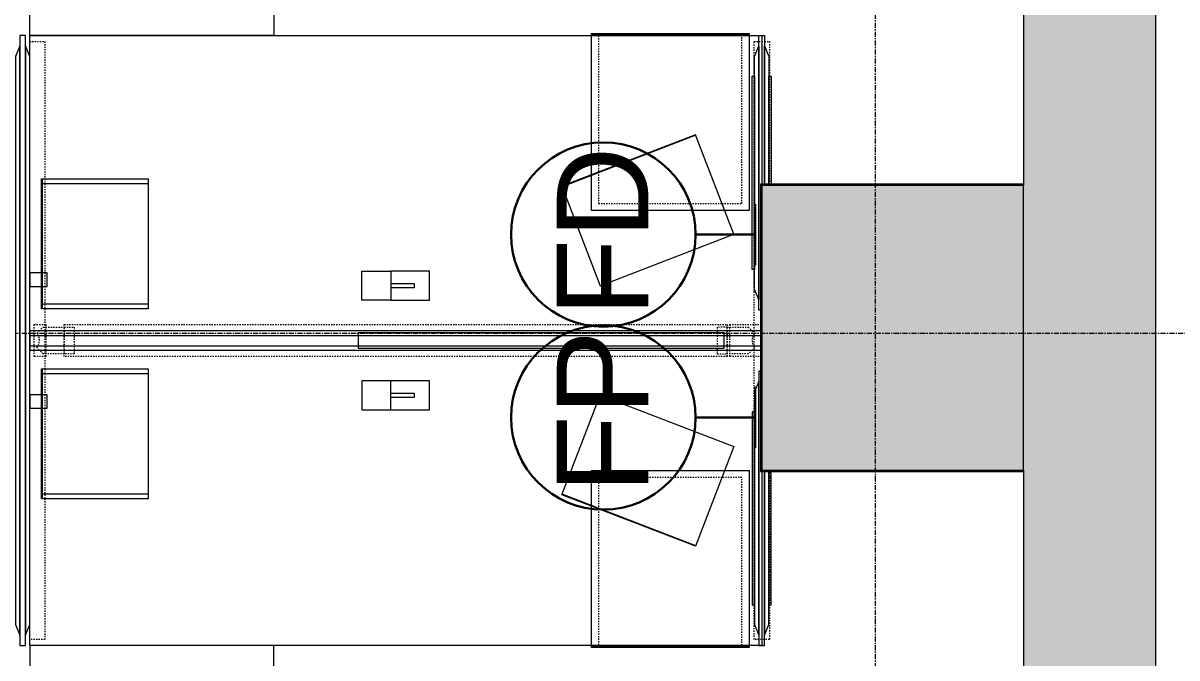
# Model space of a CAD drawing. Header units: inches. Extents: x 29752 to 31446, y 4278 to 5722.
# Drawn here: x 31274.4 to 31387.9, y 4808.2 to 4870.6 of the extents above; entities that cross this region are included whole.
import ezdxf

# ---------------------------------------------------------------- set-up
doc = ezdxf.new("R2010")
doc.units = ezdxf.units.IN
doc.header["$MEASUREMENT"] = 0
doc.linetypes.add('Dash', pattern=[0.25, 0.125, -0.125])
doc.linetypes.add('Grid Line 1_2_', pattern=[0.875, 0.5, -0.125, 0.125, -0.125])
for name, color, linetype, lineweight in [('1900 Duke Street_2nd Flr_LINKED_dwg', 8, 'Continuous', 9), ('A-ANNO-NOTE', 131, 'Continuous', 30), ('A-WALL', 113, 'Continuous', 13), ('A-WALL-PATT', 111, 'Continuous', 13), ('AE-WALLS-PATT', 7, 'Continuous', 9), ('AE-WALLS-TENANT', 7, 'Continuous', 9), ('I-FURN', 30, 'Continuous', 9), ('I-FURN-HDLN', 30, 'Dash', 9), ('S-GRID', 1, 'Continuous', 9)]:
    doc.layers.add(name, color=color, linetype=linetype, lineweight=lineweight)
doc.styles.add('Swis721 Lt BT', font='swissl.ttf', dxfattribs={"height": 9})

# ---------------------------------------------------------------- blocks, each defined once
blk = doc.blocks.new('1900 Duke Street_2nd Flr_LINKED_dwg-5565117-FIRST FLOOR POWER _ SIGNAL')
at = {"layer": 'AE-WALLS-PATT'}
h = blk.add_hatch(color=256, dxfattribs=at)
h.paths.add_polyline_path([(2248.78, 447.69), (2274.25, 447.69), (2274.25, 447.83), (2248.5, 447.83), (2248.5, 475.83), (2274.25, 475.83), (2274.25, 475.94), (2248.38, 475.94), (2248.38, 447.69), (2248.5, 447.69)], flags=0)
h.paths.add_polyline_path([(2283.5, 503.56), (2287.25, 503.56), (2287.25, 503.62), (2283.5, 503.62)], flags=0)
h.paths.add_polyline_path([(2274.5, 503.56), (2281, 503.56), (2281, 503.62), (2274.5, 503.62)], flags=0)
at = {"layer": 'AE-WALLS-TENANT'}
for p, q in [((2249.25, 475.94), (2248.5, 475.94)), ((2249.44, 475.94), (2249.25, 475.94)), ((2274.25, 475.94), (2249.44, 475.94)), ((2248.38, 463.57), (2248.38, 462.15)), ((2248.38, 447.69), (2248.5, 447.69)), ((2248.5, 447.69), (2249.25, 447.69)), ((2249.25, 447.69), (2249.45, 447.69)), ((2249.45, 447.69), (2274.25, 447.69))]:
    blk.add_line(p, q, dxfattribs=at)
at = {"layer": 'AE-WALLS-TENANT', "flags": 128}
for points in [[(2248.5, 475.94), (2248.38, 475.94), (2248.38, 463.57)], [(2248.38, 462.15), (2248.38, 461.52), (2248.38, 459.63), (2248.38, 459)], [(2248.38, 459), (2248.38, 457.57), (2248.38, 447.69)]]:
    blk.add_lwpolyline(points, dxfattribs=at)
blk = doc.blocks.new('Desk_Structures-Teknion-JNDBB_Structural_Beam_Double_Sided-R2015 - Double Sided-6226194-FIRST FLOOR POWER _ SIGNAL')
at = {"layer": 'I-FURN-HDLN'}
for p, q in [((-36.75, 29.41), (-36.28, 29.41)), ((-36.75, 26), (-36.75, 29.41)), ((-36.28, 29.41), (-36, 29.41)), ((-36, 29.41), (-35.72, 29.41)), ((-35.72, 29.41), (-35.25, 29.41)), ((-35.25, 29.41), (-35.25, 26)), ((34.5, 29.41), (36, 29.41)), ((34.5, 15.57), (34.5, 29.41)), ((36, 29.41), (36, 27.95)), ((36, 27.95), (36, 6.67)), ((-36.75, 12.74), (-36.75, 26)), ((-35.25, 26), (-35.25, 7)), ((34.5, 6.67), (34.5, 15.57)), ((-35.25, 7), (-35.25, 0.94)), ((34.5, 5.33), (34.5, 6.67)), ((36, 6.67), (36, 5.33)), ((34.5, 2.78), (34.5, 5.33)), ((36, 5.33), (36, 0.94)), ((34.5, 0.94), (34.5, 2.78)), ((-36, 1.57), (-32.85, 1.57)), ((-35.06, 0.94), (-34.68, 1.32)), ((-34.68, 1.32), (-32.61, 1.32)), ((-32.85, 1.57), (-32.85, 0.94)), ((-32.61, 1.57), (32.61, 1.57)), ((-32.61, 0.94), (-32.61, 1.57)), ((-31.63, 1.32), (-32.61, 1.32)), ((-32.61, 1.32), (-32.61, 0.94)), ((-31.63, 0.94), (-31.63, 1.32)), ((31.63, 1.32), (32.61, 1.32)), ((31.63, 0.94), (31.63, 1.32)), ((32.61, 1.57), (32.61, 0.94)), ((32.61, 0.94), (32.61, 1.32)), ((32.61, 1.32), (34.68, 1.32)), ((34.43, 1.57), (35.57, 1.57)), ((34.43, 0.94), (34.43, 1.57)), ((34.68, 1.32), (35.06, 0.94)), ((35.57, 1.57), (35.57, 0.94)), ((-35.3, 0.7), (-35.06, 0.94)), ((-35.25, 0.94), (-35.25, -0.94)), ((-32.85, 0.94), (-32.85, -0.94)), ((-32.61, 0.94), (-32.61, -0.94)), ((-32.61, -0.94), (-32.61, 0.94)), ((-31.63, 0.75), (-31.63, 0.94)), ((-31.63, -0.75), (-31.63, 0.75)), ((31.63, -0.94), (31.63, 0.94)), ((32.61, -0.94), (32.61, 0.94)), ((32.61, 0.94), (32.61, -0.94)), ((34.43, -0.94), (34.43, 0.94)), ((34.5, -0.94), (34.5, 0.94)), ((35.06, 0.94), (35.3, 0.7)), ((35.57, 0.94), (35.57, -0.94)), ((36, 0.94), (36, -0.94)), ((-35.06, -0.94), (-35.3, -0.7)), ((-35.25, -0.94), (-35.25, -7)), ((-34.68, -1.32), (-35.06, -0.94)), ((-32.85, -0.94), (-32.85, -1.57)), ((-32.61, -0.94), (-32.61, -1.32)), ((-32.61, -1.57), (-32.61, -0.94)), ((-31.63, -0.94), (-31.63, -0.75)), ((-31.63, -1.32), (-31.63, -0.94)), ((31.63, -1.32), (31.63, -0.94)), ((32.61, -1.32), (32.61, -0.94)), ((32.61, -0.94), (32.61, -1.57)), ((34.43, -1.57), (34.43, -0.94)), ((34.5, -3.11), (34.5, -0.94)), ((35.06, -0.94), (34.68, -1.32)), ((35.3, -0.7), (35.06, -0.94)), ((35.57, -0.94), (35.57, -1.57)), ((36, -0.94), (36, -5.33)), ((-32.85, -1.57), (-36, -1.57)), ((-32.61, -1.32), (-34.68, -1.32)), ((-32.61, -1.32), (-31.63, -1.32)), ((32.61, -1.57), (-32.61, -1.57)), ((32.61, -1.32), (31.63, -1.32)), ((34.68, -1.32), (32.61, -1.32)), ((35.57, -1.57), (34.43, -1.57)), ((34.5, -5.33), (34.5, -3.11)), ((34.5, -6.67), (34.5, -5.33)), ((36, -5.33), (36, -6.67)), ((34.5, -15.91), (34.5, -6.67)), ((36, -6.67), (36, -27.95)), ((-35.25, -7), (-35.25, -26)), ((-36.75, -26), (-36.75, -15.26)), ((34.5, -29.41), (34.5, -15.91)), ((-36.75, -29.41), (-36.75, -26)), ((-35.25, -26), (-35.25, -29.41)), ((36, -27.95), (36, -29.41)), ((-36.28, -29.41), (-36.75, -29.41)), ((-36, -29.41), (-36.28, -29.41)), ((-35.72, -29.41), (-36, -29.41)), ((-35.25, -29.41), (-35.72, -29.41)), ((36, -29.41), (34.5, -29.41))]:
    blk.add_line(p, q, dxfattribs=at)
for centre, start, end in [((-36.13, 0), 26.8046, 40.2069), ((-36.13, 0), 319.7931, 26.8046), ((36.13, 0), 153.1954, 220.2069), ((36.13, 0), 139.7931, 153.1954)]:
    blk.add_arc(centre, 1.08, start, end, dxfattribs=at)
blk = doc.blocks.new('Worksurface-Mounted-Teknion-JNWSSN-Single_Sided_Rectangular-R2015 - 24_ Depth-6171618-FIRST FLOOR POWER _ SIGNAL')
at = {"layer": 'I-FURN'}
for p, q in [((-21, -23.78), (21, -23.78)), ((-21, -47.78), (-21, -23.78)), ((21, -23.78), (21, -47.78)), ((21, -47.78), (-21, -47.78))]:
    blk.add_line(p, q, dxfattribs=at)
at = {"layer": 'I-FURN-HDLN'}
for p, q in [((-21, -24.37), (-19.5, -24.37)), ((-19.5, -24.37), (-19.5, -47.78)), ((-21, -25.37), (-16.04, -25.37)), ((-16.04, -25.37), (-16.04, -46.28)), ((-16.04, -46.28), (-18.8, -46.28)), ((-18.8, -46.28), (-18.8, -47.78))]:
    blk.add_line(p, q, dxfattribs=at)
blk = doc.blocks.new('Worksurface-Mounted-Teknion-JNWSSN-Single_Sided_Rectangular-R2015 - 24_ Depth-6171617-FIRST FLOOR POWER _ SIGNAL')
at = {"layer": 'I-FURN'}
for p, q in [((21, 47.78), (-21, 47.78)), ((-21, 47.78), (-21, 23.78)), ((21, 23.78), (21, 47.78)), ((-21, 23.78), (21, 23.78))]:
    blk.add_line(p, q, dxfattribs=at)
at = {"layer": 'I-FURN-HDLN'}
for p, q in [((-19.5, 24.37), (-19.5, 47.78)), ((-18.8, 46.28), (-18.8, 47.78)), ((-16.04, 46.28), (-18.8, 46.28)), ((-16.04, 25.37), (-16.04, 46.28)), ((-21, 25.37), (-16.04, 25.37)), ((-21, 24.37), (-19.5, 24.37))]:
    blk.add_line(p, q, dxfattribs=at)
blk = doc.blocks.new('Desk-Teknion-JNWDSN-Double_Sided_Rectangular-R2015 - 60_ Depth-V92-FIRST FLOOR POWER _ SIGNAL')
at = {"layer": 'I-FURN'}
for p, q in [((-36, 30), (-35.72, 30)), ((-36, 12.74), (-36, 30)), ((-35.72, 30), (36, 30)), ((36, 30), (36, 27.95)), ((36, 27.95), (36, 6.67)), ((0.48, 6.82), (-3.33, 6.82)), ((-3.33, 6.82), (-3.33, 3.97)), ((3.33, 6.82), (0.48, 6.82)), ((0.48, 6.82), (0.48, 3.97)), ((3.33, 3.97), (3.33, 6.82)), ((36, 6.67), (36, 5.33)), ((-1.8, 5.61), (0.48, 5.61)), ((-1.8, 5.18), (-1.8, 5.61)), ((0.48, 5.18), (-1.8, 5.18)), ((36, 5.33), (36, 0.94)), ((-3.33, 3.97), (0.48, 3.97)), ((0.48, 3.97), (3.33, 3.97)), ((36, 0.94), (36, -0.94)), ((36, -0.94), (36, -5.33)), ((-3.33, -3.97), (-3.33, -6.82)), ((0.48, -3.97), (-3.33, -3.97)), ((0.48, -3.97), (3.33, -3.97)), ((0.48, -6.82), (0.48, -3.97)), ((3.33, -3.97), (3.33, -6.82)), ((-1.8, -5.18), (0.48, -5.18)), ((-1.8, -5.61), (-1.8, -5.18)), ((0.48, -5.61), (-1.8, -5.61)), ((36, -5.33), (36, -6.67)), ((36, -6.67), (36, -27.95)), ((-3.33, -6.82), (0.48, -6.82)), ((3.33, -6.82), (0.48, -6.82)), ((-36, -30), (-36, -15.26)), ((36, -27.95), (36, -30)), ((-35.72, -30), (-36, -30)), ((36, -30), (-35.72, -30))]:
    blk.add_line(p, q, dxfattribs=at)
blk = doc.blocks.new('Storage-Freestanding-Teknion-JNFMP-Mobile_Pedestal_with_Seat-R2015 - Metal-6226195-FIRST FLOOR POWER _ SIGNAL')
at = {"layer": 'I-FURN'}
for p, q in [((-7.75, 8.87), (7.75, 8.87)), ((-7.75, 8.75), (-7.75, 8.87)), ((7.75, 8.75), (-7.75, 8.75)), ((-7.75, 8.67), (7.75, 8.67)), ((-7.75, -5.02), (-7.75, 8.67)), ((7.75, 8.87), (7.75, 8.75)), ((7.75, 8.67), (7.75, -8.55)), ((-7.75, -8.55), (-7.75, -5.02)), ((5.37, -8.55), (-7.75, -8.55)), ((7.75, -8.55), (5.37, -8.55))]:
    blk.add_line(p, q, dxfattribs=at)
at = {"layer": 'I-FURN-HDLN'}
for p, q in [((-7.05, 8.67), (-7.05, -4.75)), ((7.05, -7.85), (7.05, 8.67)), ((-7.05, -4.75), (-7.05, -7.85)), ((-7.05, -7.85), (5.1, -7.85)), ((5.1, -7.85), (7.05, -7.85))]:
    blk.add_line(p, q, dxfattribs=at)
blk = doc.blocks.new('Screen-Leg_Mounted-Teknion-JNSEEL-Felt_Elevated-R2015 - Double-Sided Leg Overlay-V93-FIRST FLOOR POWER _ SIGNAL')
at = {"layer": 'I-FURN'}
for p, q in [((30, 0.28), (-30, 0.28)), ((-30, 0.28), (-30, -0.28)), ((-27.95, 0.7), (-29, 0.28)), ((-29, 0.28), (29, 0.28)), ((27.95, 0.7), (-27.95, 0.7)), ((29, 0.28), (27.95, 0.7)), ((30, -0.28), (30, 0.28)), ((-30, -0.28), (30, -0.28)), ((29, -0.28), (-29, -0.28)), ((-29, -0.28), (-27.95, -0.7)), ((-27.95, -0.7), (-0.94, -0.7)), ((-5.33, -0.7), (-6.67, -0.7)), ((-6.67, -0.7), (-6.67, -2.4)), ((-5.33, -2.4), (-5.33, -0.7)), ((-0.94, -0.7), (0.94, -0.7)), ((0.94, -0.7), (27.95, -0.7)), ((6.67, -0.7), (5.33, -0.7)), ((5.33, -0.7), (5.33, -2.4)), ((6.67, -2.4), (6.67, -0.7)), ((27.95, -0.7), (29, -0.28)), ((-6.67, -2.4), (-5.33, -2.4)), ((5.33, -2.4), (6.67, -2.4))]:
    blk.add_line(p, q, dxfattribs=at)
blk = doc.blocks.new('Screen-Desk_Mounted-Teknion-JNSASW-Solid_Add-On-R2015 - Standard Width-6226196-FIRST FLOOR POWER _ SIGNAL')
at = {"layer": 'I-FURN'}
for p, q in [((36, 0.94), (-36, 0.94)), ((-36, 0.94), (-36, -0.94)), ((-36, 0.51), (36, 0.51)), ((32.32, 0.75), (-3.68, 0.75)), ((-3.68, 0.75), (-3.68, -0.75)), ((32.32, -0.75), (32.32, 0.75)), ((36, -0.94), (36, 0.94)), ((-36, -0.51), (36, -0.51)), ((-36, -0.94), (36, -0.94)), ((-3.68, -0.75), (32.32, -0.75))]:
    blk.add_line(p, q, dxfattribs=at)
blk = doc.blocks.new('Accessories-Teknion-JNAMT-Tray_Module-R2015 - Letter-V94-FIRST FLOOR POWER _ SIGNAL')
at = {"layer": 'I-FURN'}
for p, q in [((-6.4, 5.25), (6.4, 5.25)), ((-6.4, -5.25), (-6.4, 5.25)), ((-5.9, 5.25), (-5.9, -5.25)), ((5.9, -5.25), (5.9, 5.25)), ((6.4, 5.25), (6.4, -5.25)), ((-3.84, -5.25), (-6.4, -5.25)), ((-6.34, -5.25), (-6.34, -5.19)), ((-6.34, -5.19), (-3.84, -5.19)), ((-3.84, -5.19), (-2.51, -5.19)), ((-2.51, -5.25), (-3.84, -5.25)), ((-2.51, -5.19), (6.34, -5.19)), ((6.4, -5.25), (-2.51, -5.25)), ((6.34, -5.25), (6.34, -5.19))]:
    blk.add_line(p, q, dxfattribs=at)
blk = doc.blocks.new('Accessories-Teknion-JNAMT-Tray_Module-R2015 - Letter-V95-FIRST FLOOR POWER _ SIGNAL')
at = {"layer": 'I-FURN'}
for p, q in [((-6.4, 5.25), (6.4, 5.25)), ((-6.4, -5.25), (-6.4, 5.25)), ((-5.9, 5.25), (-5.9, -5.25)), ((5.9, -5.25), (5.9, 5.25)), ((6.4, 5.25), (6.4, -5.25)), ((-3.84, -5.25), (-6.4, -5.25)), ((-6.34, -5.25), (-6.34, -5.19)), ((-6.34, -5.19), (-3.84, -5.19)), ((-3.84, -5.19), (-2.51, -5.19)), ((-2.51, -5.25), (-3.84, -5.25)), ((-2.51, -5.19), (6.34, -5.19)), ((6.4, -5.25), (-2.51, -5.25)), ((6.34, -5.25), (6.34, -5.19))]:
    blk.add_line(p, q, dxfattribs=at)
blk = doc.blocks.new('Accessories-Teknion-JNAMT-Tray_Module-R2015 - Letter-V96-FIRST FLOOR POWER _ SIGNAL')
at = {"layer": 'I-FURN'}
for p, q in [((-6.4, 5.25), (6.4, 5.25)), ((-6.4, -5.25), (-6.4, 5.25)), ((-5.9, 5.25), (-5.9, -5.25)), ((5.9, -5.25), (5.9, 5.25)), ((6.4, 5.25), (6.4, -5.25)), ((2.84, -5.25), (-6.4, -5.25)), ((-6.34, -5.25), (-6.34, -5.19)), ((-6.34, -5.19), (2.84, -5.19)), ((2.84, -5.19), (4.18, -5.19)), ((4.18, -5.25), (2.84, -5.25)), ((4.18, -5.19), (6.34, -5.19)), ((6.4, -5.25), (4.18, -5.25)), ((6.34, -5.25), (6.34, -5.19))]:
    blk.add_line(p, q, dxfattribs=at)
blk = doc.blocks.new('Accessories-Teknion-JNAMT-Tray_Module-R2015 - Letter-V97-FIRST FLOOR POWER _ SIGNAL')
at = {"layer": 'I-FURN'}
for p, q in [((-6.4, 5.25), (6.4, 5.25)), ((-6.4, -5.25), (-6.4, 5.25)), ((-5.9, 5.25), (-5.9, -5.25)), ((5.9, -5.25), (5.9, 5.25)), ((6.4, 5.25), (6.4, -5.25)), ((2.84, -5.25), (-6.4, -5.25)), ((-6.34, -5.25), (-6.34, -5.19)), ((-6.34, -5.19), (2.84, -5.19)), ((2.84, -5.19), (4.18, -5.19)), ((4.18, -5.25), (2.84, -5.25)), ((4.18, -5.19), (6.34, -5.19)), ((6.4, -5.25), (4.18, -5.25)), ((6.34, -5.25), (6.34, -5.19))]:
    blk.add_line(p, q, dxfattribs=at)
blk = doc.blocks.new('Accessories-Teknion-JNAMD-Drawer_Module-R2015 - Letter Size-6171627-FIRST FLOOR POWER _ SIGNAL')
at = {"layer": 'I-FURN'}
for p, q in [((7.05, 5.22), (-7.05, 5.22)), ((-7.05, 5.22), (-7.05, -5.28)), ((7.05, -5.28), (7.05, 5.22)), ((-7.05, -5.22), (7.05, -5.22)), ((-7.05, -5.28), (7.05, -5.28))]:
    blk.add_line(p, q, dxfattribs=at)
blk = doc.blocks.new('Accessories-Teknion-JNAMD-Drawer_Module-R2015 - Letter Size-6171628-FIRST FLOOR POWER _ SIGNAL')
at = {"layer": 'I-FURN'}
for p, q in [((-7.05, -5.22), (-7.05, 5.28)), ((-7.05, 5.28), (7.05, 5.28)), ((-7.05, 5.22), (7.05, 5.22)), ((7.05, 5.28), (7.05, -5.22)), ((7.05, -5.22), (-7.05, -5.22))]:
    blk.add_line(p, q, dxfattribs=at)
blk = doc.blocks.new('Storage-Freestanding-Teknion-JNFMP-Mobile_Pedestal_with_Seat-R2015 - Metal-V98-FIRST FLOOR POWER _ SIGNAL')
at = {"layer": 'I-FURN'}
for p, q in [((-7.75, 8.87), (7.75, 8.87)), ((-7.75, 8.75), (-7.75, 8.87)), ((7.75, 8.75), (-7.75, 8.75)), ((-7.75, 8.67), (7.75, 8.67)), ((-7.75, -8.55), (-7.75, 8.67)), ((7.75, 8.87), (7.75, 8.75)), ((7.75, 8.67), (7.75, -5.02)), ((7.75, -5.02), (7.75, -8.55)), ((-5.37, -8.55), (-7.75, -8.55)), ((7.75, -8.55), (-5.37, -8.55))]:
    blk.add_line(p, q, dxfattribs=at)
at = {"layer": 'I-FURN-HDLN'}
for p, q in [((-7.05, 8.67), (-7.05, -7.85)), ((7.05, -4.75), (7.05, 8.67)), ((7.05, -7.85), (7.05, -4.75)), ((-7.05, -7.85), (-5.1, -7.85)), ((-5.1, -7.85), (7.05, -7.85))]:
    blk.add_line(p, q, dxfattribs=at)
blk = doc.blocks.new('Screen-Desk_Mounted-Teknion-JNSAEW-Felt_Elevated-R2015 - Standard Width-V99-FIRST FLOOR POWER _ SIGNAL')
at = {"layer": 'I-FURN'}
for p, q in [((-13.5, -0.28), (-13.5, 0.28)), ((-13.5, 0.28), (1.24, 0.28)), ((-12.5, 0.28), (-11.45, 0.7)), ((1.24, 0.28), (-12.5, 0.28)), ((-11.45, 0.7), (1.24, 0.7)), ((-9.5, 0.94), (1.24, 0.94)), ((-9.5, 0.7), (-9.5, 0.94)), ((1.24, 0.7), (-9.5, 0.7)), ((13.5, 0), (13.5, -0.28)), ((13.5, -0.28), (-13.5, -0.28)), ((-12.5, -0.28), (12.5, -0.28)), ((-11.45, -0.7), (-12.5, -0.28)), ((11.45, -0.7), (-11.45, -0.7)), ((-9.5, -0.7), (9.5, -0.7)), ((-9.5, -0.94), (-9.5, -0.7)), ((9.5, -0.94), (-9.5, -0.94)), ((9.5, -0.7), (9.5, -0.94)), ((12.5, -0.28), (11.45, -0.7))]:
    blk.add_line(p, q, dxfattribs=at)
blk = doc.blocks.new('Screen-Desk_Mounted-Teknion-JNSAEW-Felt_Elevated-R2015 - Standard Width-V100-FIRST FLOOR POWER _ SIGNAL')
at = {"layer": 'I-FURN'}
for p, q in [((13.5, 0.28), (-13.5, 0.28)), ((-13.5, 0.28), (-13.5, -0.28)), ((-11.45, 0.7), (-12.5, 0.28)), ((-12.5, 0.28), (12.5, 0.28)), ((11.45, 0.7), (-11.45, 0.7)), ((9.5, 0.94), (-9.5, 0.94)), ((-9.5, 0.94), (-9.5, 0.7)), ((-9.5, 0.7), (9.5, 0.7)), ((9.5, 0.7), (9.5, 0.94)), ((12.5, 0.28), (11.45, 0.7)), ((13.5, 0), (13.5, 0.28)), ((-13.5, -0.28), (3.76, -0.28)), ((3.76, -0.28), (-12.5, -0.28)), ((-12.5, -0.28), (-11.45, -0.7)), ((-11.45, -0.7), (3.76, -0.7)), ((3.76, -0.7), (-9.5, -0.7)), ((-9.5, -0.7), (-9.5, -0.94)), ((-9.5, -0.94), (3.76, -0.94))]:
    blk.add_line(p, q, dxfattribs=at)

msp = doc.modelspace()

# ---------------------------------------------------------------- hatches: boundary and pattern name
at = {"layer": 'A-WALL'}
msp.add_hatch(color=250, dxfattribs=at).paths.add_polyline_path([(31372.8, 4826.64), (31372.8, 4854.64), (31347.05, 4854.61), (31347.05, 4826.64), (31349.07, 4826.64)], flags=0)
at = {"layer": 'A-WALL-PATT', "lineweight": 9}
for points in [[(31383.34, 4834.44), (31385.8, 4834.44), (31385.77, 4882.37), (31372.8, 4882.37), (31372.8, 4834.44), (31381.8, 4834.44)], [(31372.8, 4797.56), (31385.8, 4797.56), (31385.8, 4834.44), (31372.8, 4834.44), (31372.8, 4798.81)]]:
    msp.add_hatch(color=7, dxfattribs=at).paths.add_polyline_path(points, flags=0)

# ---------------------------------------------------------------- linework, layer by layer
at = {"layer": 'A-ANNO-NOTE'}
for p, q in [((31346.4, 4852.81), (31346.4, 4846.81)), ((31346.4, 4849.81), (31340.54, 4849.81)), ((31346.4, 4834.81), (31346.4, 4828.81)), ((31346.4, 4831.81), (31340.54, 4831.81))]:
    msp.add_line(p, q, dxfattribs=at)
for centre in [(31331.47, 4849.81), (31331.47, 4831.81)]:
    msp.add_circle(centre, 9.07, dxfattribs=at)
at = {"layer": 'A-WALL', "color": 8, "lineweight": 20}
for p, q in [((31372.8, 4882.37), (31372.8, 4854.64)), ((31385.8, 4797.56), (31385.8, 4882.37)), ((31347.05, 4854.64), (31347.05, 4840.33)), ((31372.8, 4854.64), (31347.05, 4854.64)), ((31347.05, 4840.33), (31347.05, 4838.44)), ((31347.05, 4838.44), (31347.05, 4826.64)), ((31347.05, 4826.64), (31372.8, 4826.64)), ((31372.8, 4826.64), (31372.8, 4797.56))]:
    msp.add_line(p, q, dxfattribs=at)
at = {"layer": 'A-WALL', "lineweight": 9}
for p, q in [((31372.8, 4834.44), (31372.8, 4854.64)), ((31372.8, 4826.64), (31372.8, 4834.44))]:
    msp.add_line(p, q, dxfattribs=at)
at = {"layer": 'S-GRID', "linetype": 'Grid Line 1_2_'}
for p, q in [((31358.24, 4277.77), (31358.24, 5698.13)), ((31446.27, 4840.08), (29775.66, 4840.08))]:
    msp.add_line(p, q, dxfattribs=at)

# ---------------------------------------------------------------- block references
at = {"layer": '1900 Duke Street_2nd Flr_LINKED_dwg', "color": 7}
msp.add_blockref('1900 Duke Street_2nd Flr_LINKED_dwg-5565117-FIRST FLOOR POWER _ SIGNAL', (29098.55, 4378.81), dxfattribs=at)
at = {"layer": 'I-FURN'}
for name, p, rotation in [('Worksurface-Mounted-Teknion-JNWSSN-Single_Sided_Rectangular-R2015 - 24_ Depth-6171618-FIRST FLOOR POWER _ SIGNAL', (31322.83, 4890.38), 269.9999999999991), ('Screen-Leg_Mounted-Teknion-JNSEEL-Felt_Elevated-R2015 - Double-Sided Leg Overlay-V93-FIRST FLOOR POWER _ SIGNAL', (31274.35, 4839.38), 89.99999999999926), ('Desk-Teknion-JNWDSN-Double_Sided_Rectangular-R2015 - 60_ Depth-V92-FIRST FLOOR POWER _ SIGNAL', (31311.05, 4839.38), 180), ('Screen-Desk_Mounted-Teknion-JNSAEW-Felt_Elevated-R2015 - Standard Width-V99-FIRST FLOOR POWER _ SIGNAL', (31347.05, 4855.88), 269.9999999999991), ('Desk_Structures-Teknion-JNDBB_Structural_Beam_Double_Sided-R2015 - Double Sided-6226194-FIRST FLOOR POWER _ SIGNAL', (31311.05, 4839.38), 180), ('Accessories-Teknion-JNAMD-Drawer_Module-R2015 - Letter Size-6171627-FIRST FLOOR POWER _ SIGNAL', (31335.86, 4852.17), 201.0532295833245), ('Accessories-Teknion-JNAMT-Tray_Module-R2015 - Letter-V96-FIRST FLOOR POWER _ SIGNAL', (31281.45, 4848.89), 269.9999999999989), ('Accessories-Teknion-JNAMT-Tray_Module-R2015 - Letter-V97-FIRST FLOOR POWER _ SIGNAL', (31281.45, 4848.89), 269.9999999999989), ('Accessories-Teknion-JNAMT-Tray_Module-R2015 - Letter-V94-FIRST FLOOR POWER _ SIGNAL', (31281.45, 4830.21), 269.9999999999989), ('Accessories-Teknion-JNAMT-Tray_Module-R2015 - Letter-V95-FIRST FLOOR POWER _ SIGNAL', (31281.45, 4830.21), 269.9999999999989), ('Screen-Desk_Mounted-Teknion-JNSAEW-Felt_Elevated-R2015 - Standard Width-V100-FIRST FLOOR POWER _ SIGNAL', (31347.05, 4822.88), 89.99999999999908), ('Accessories-Teknion-JNAMD-Drawer_Module-R2015 - Letter Size-6171628-FIRST FLOOR POWER _ SIGNAL', (31335.86, 4826.6), 158.9467704166673), ('Storage-Freestanding-Teknion-JNFMP-Mobile_Pedestal_with_Seat-R2015 - Metal-V98-FIRST FLOOR POWER _ SIGNAL', (31338.05, 4818.05), 180), ('Worksurface-Mounted-Teknion-JNWSSN-Single_Sided_Rectangular-R2015 - 24_ Depth-6171617-FIRST FLOOR POWER _ SIGNAL', (31322.83, 4788.38), 89.99999999999908)]:
    msp.add_blockref(name, p, dxfattribs=dict(at, rotation=rotation))
for name, p in [('Storage-Freestanding-Teknion-JNFMP-Mobile_Pedestal_with_Seat-R2015 - Metal-6226195-FIRST FLOOR POWER _ SIGNAL', (31338.05, 4860.71)), ('Screen-Desk_Mounted-Teknion-JNSASW-Solid_Add-On-R2015 - Standard Width-6226196-FIRST FLOOR POWER _ SIGNAL', (31311.05, 4839.38))]:
    msp.add_blockref(name, p, dxfattribs=at)

# ---------------------------------------------------------------- texts
at = {"layer": 'A-ANNO-NOTE', "lineweight": 9, "char_height": 9, "attachment_point": 1, "rotation": 90, "style": 'Swis721 Lt BT'}
for s, insert, width in [('FD', (31326.89, 4841.71), 19.695), ('FP', (31326.89, 4824.34), 18.18)]:
    msp.add_mtext(s, dxfattribs=dict(at, insert=insert, width=width))

doc.saveas('drawing.dxf')
